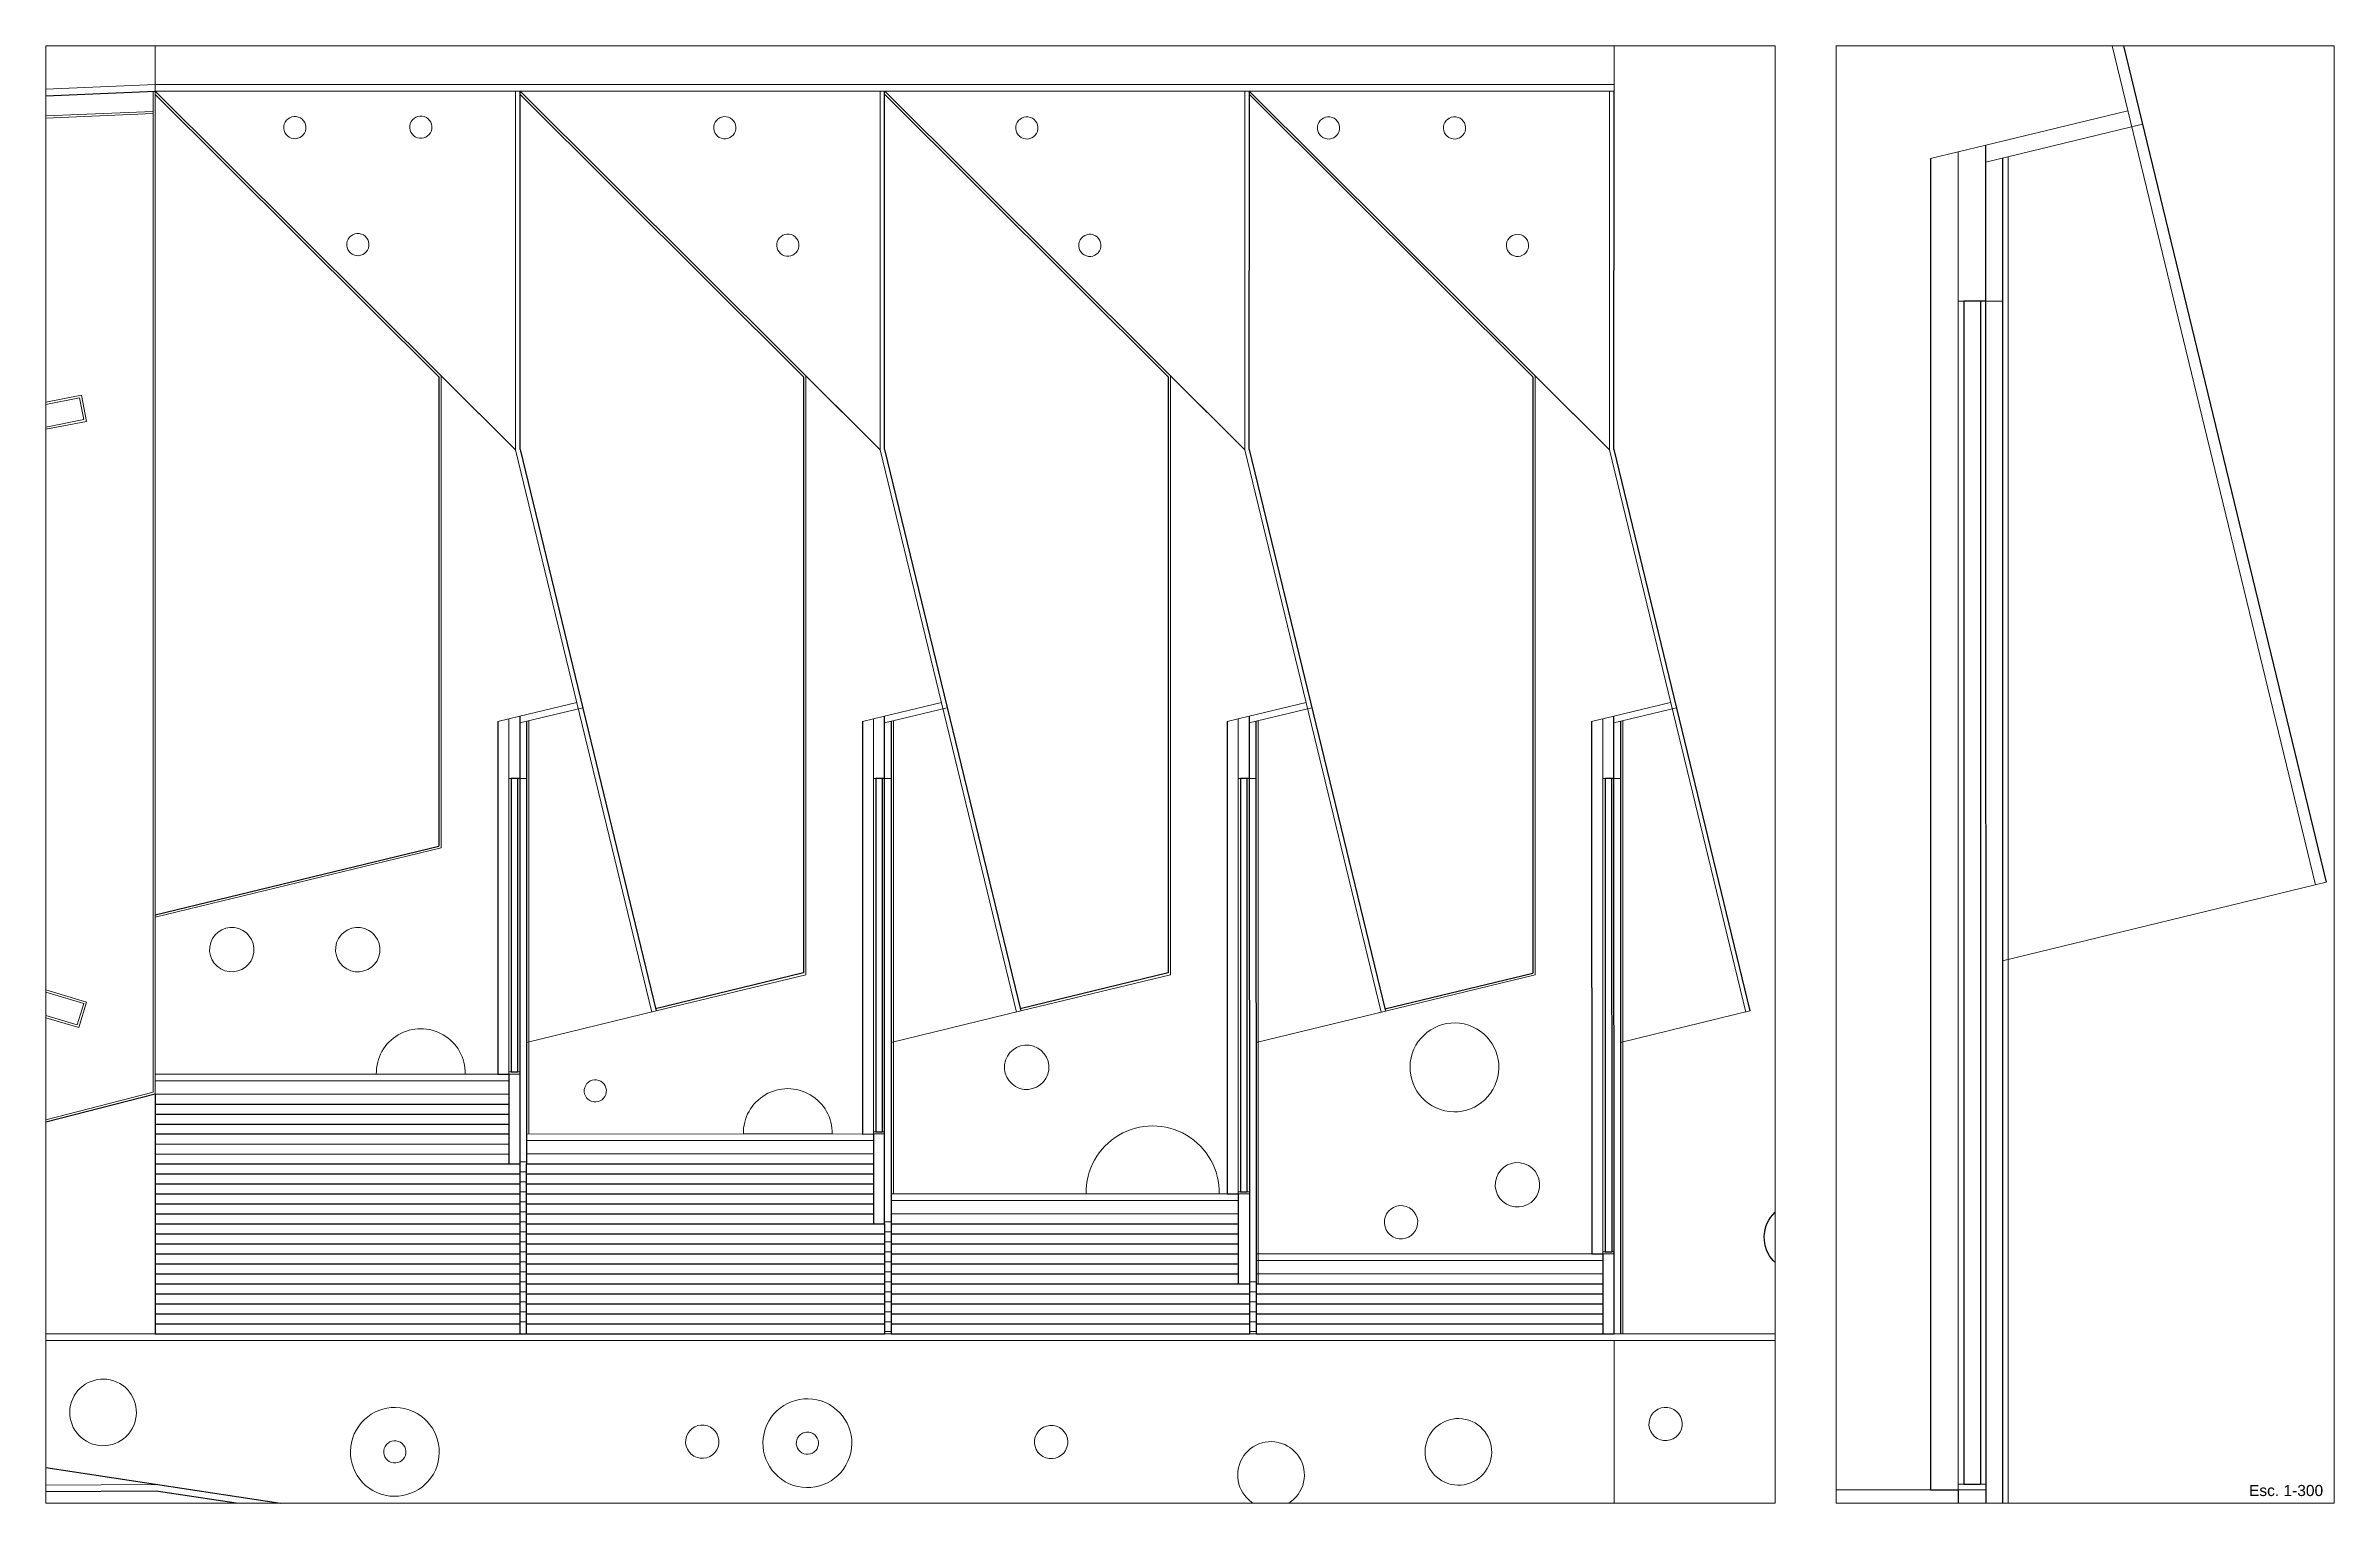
# Paper-space layout 'A3-300 (water features)' of a CAD drawing. Header units: metres. Extents: x 5 to 417, y 6 to 268.
# The model-space entities are those that its viewports show. They can reach past a viewport. Long polylines and large blocks are cut down to what shows.
import ezdxf

# ---------------------------------------------------------------- set-up
doc = ezdxf.new("R2010")
doc.units = ezdxf.units.M
doc.header["$MEASUREMENT"] = 0
doc.layers.get('0').update_dxf_attribs({"color": 5})
doc.layers.add('00-VIEWPORT', color=6, linetype='Continuous', plot=False)
doc.layers.add('00_Xref-Topo AYESA', color=10, linetype='Continuous', plot=False)
for name, color, linetype in [('02-L-Edge Line', 4, 'Continuous'), ('02-L-Edge Line Stair +10cm', 6, 'Continuous'), ('02-L-Edge Line Step -10cm', 6, 'Continuous'), ('02-L-Plan Change', 8, 'Continuous')]:
    doc.layers.add(name, color=color, linetype=linetype)
doc.layers.add('02-L-Material Change', color=251, linetype='Continuous', lineweight=5)
doc.layers.add('04-BK-Tree Pit', color=6, linetype='Continuous', lineweight=5)
doc.styles.get("Standard").update_dxf_attribs({"font": 'arial.ttf'})

# ---------------------------------------------------------------- blocks, each defined once
blk = doc.blocks.new('Escocell 3m')
blk.add_circle((0, 0), 1.5)
blk = doc.blocks.new('Escocell 4m')
blk.add_circle((0, 0), 2)
blk = doc.blocks.new('Tree Pit 1.5m')
blk.add_circle((0, 0), 0.75)
blk = doc.blocks.new('Tree Pit 4m CUT_')
blk.add_lwpolyline([(-1.899, -0.627), (1.899, 0.627, -1.02054)], format="xyb", close=True)
blk = doc.blocks.new('Tree Pit 12m')
at = {"ltscale": 0.3}
blk.add_circle((0, 0), 6, dxfattribs=at)
blk = doc.blocks.new('Tree Pit 6m')
blk.add_circle((0, 0), 3)
blk = doc.blocks.new('Escocell 2m')
blk.add_circle((0, 0), 1)

msp = doc.modelspace()

# ---------------------------------------------------------------- linework, layer by layer
at = {"layer": '02-L-Edge Line', "ltscale": 0.3}
for p, q in [((679752.271, 2748657.062), (679766.019, 2748634.973)), ((679736.685, 2748651.913), (679750.434, 2748629.823)), ((679721.093, 2748646.765), (679734.842, 2748624.676)), ((679705.505, 2748641.618), (679719.254, 2748619.528))]:
    msp.add_line(p, q, dxfattribs=at)
for points in [[(679752.271, 2748657.061), (679747.22, 2748672.38)], [(679736.685, 2748651.912), (679731.629, 2748667.224)], [(679721.094, 2748646.764), (679716.037, 2748662.076)], [(679705.505, 2748641.618), (679700.452, 2748656.927)], [(679763.157, 2748622.507), (679764.287, 2748619.089), (679764.765, 2748619.247), (679756.037, 2748645.658)], [(679740.451, 2748640.508), (679748.469, 2748616.235)], [(679730.286, 2748617.338), (679731.556, 2748613.492), (679732.028, 2748613.648), (679724.859, 2748635.36)], [(679709.268, 2748630.212), (679715.59, 2748611.063)], [(679746.724, 2748619.923), (679747.994, 2748616.078)], [(679747.994, 2748616.078), (679748.469, 2748616.235)], [(679713.845, 2748614.752), (679715.116, 2748610.906)], [(679715.116, 2748610.906), (679715.59, 2748611.063)], [(679699.012, 2748608.905), (679702.399, 2748598.65)]]:
    msp.add_lwpolyline(points, dxfattribs=at)
at = {"layer": '02-L-Edge Line Stair +10cm'}
msp.add_line((679699.013, 2748608.905), (679662.299, 2748585.406), dxfattribs=at)
for points in [[(679756.396, 2748645.528), (679765.046, 2748619.34)], [(679755.163, 2748645.114), (679762.683, 2748622.351)], [(679756.538, 2748642.865), (679763.221, 2748622.634)], [(679756.823, 2748642.959), (679763.506, 2748622.728)], [(679740.81, 2748640.378), (679748.754, 2748616.329)], [(679739.577, 2748639.964), (679746.249, 2748619.767)], [(679747.073, 2748620.144), (679741.237, 2748637.81)], [(679740.952, 2748637.716), (679746.785, 2748620.049)], [(679725.218, 2748635.23), (679732.313, 2748613.742)], [(679723.986, 2748634.817), (679729.808, 2748617.18)], [(679725.36, 2748632.568), (679730.347, 2748617.463)], [(679730.634, 2748617.558), (679725.645, 2748632.662)], [(679709.626, 2748630.082), (679715.875, 2748611.157)], [(679708.394, 2748629.668), (679713.371, 2748614.595)], [(679714.196, 2748614.973), (679710.054, 2748627.513)], [(679709.768, 2748627.419), (679713.909, 2748614.878)], [(679762.683, 2748622.351), (679763.157, 2748622.507)], [(679763.221, 2748622.634), (679763.506, 2748622.728)], [(679748.754, 2748616.329), (679763.581, 2748621.225)], [(679748.895, 2748615.901), (679763.722, 2748620.798)], [(679746.787, 2748620.05), (679747.073, 2748620.144)], [(679749.036, 2748615.474), (679763.863, 2748620.371)], [(679746.249, 2748619.767), (679746.724, 2748619.923)], [(679749.178, 2748615.047), (679764.004, 2748619.944)], [(679749.319, 2748614.62), (679764.145, 2748619.516)], [(679749.46, 2748614.192), (679764.287, 2748619.089)], [(679732.313, 2748613.742), (679747.148, 2748618.642)], [(679732.454, 2748613.315), (679747.289, 2748618.214)], [(679730.347, 2748617.463), (679730.634, 2748617.558)], [(679732.595, 2748612.888), (679747.43, 2748617.787)], [(679729.808, 2748617.18), (679730.286, 2748617.338)], [(679732.736, 2748612.46), (679747.571, 2748617.36)], [(679732.877, 2748612.033), (679747.712, 2748616.932)], [(679733.018, 2748611.606), (679747.853, 2748616.505)], [(679748.754, 2748616.329), (679749.46, 2748614.192)], [(679715.875, 2748611.157), (679730.709, 2748616.056)], [(679733.159, 2748611.178), (679747.994, 2748616.078)], [(679748.469, 2748616.235), (679749.175, 2748614.098)], [(679716.016, 2748610.729), (679730.851, 2748615.629)], [(679733.301, 2748610.751), (679748.61, 2748615.807)], [(679716.157, 2748610.302), (679730.992, 2748615.201)], [(679733.442, 2748610.324), (679748.751, 2748615.38)], [(679713.371, 2748614.595), (679713.848, 2748614.752)], [(679713.909, 2748614.878), (679714.196, 2748614.973)], [(679716.298, 2748609.875), (679731.133, 2748614.774)], [(679733.583, 2748609.896), (679748.893, 2748614.953)], [(679716.439, 2748609.447), (679731.274, 2748614.347)], [(679733.724, 2748609.469), (679749.034, 2748614.525)], [(679716.58, 2748609.02), (679731.415, 2748613.92)], [(679733.865, 2748609.042), (679749.175, 2748614.098)], [(679699.153, 2748608.478), (679714.269, 2748613.47)], [(679716.721, 2748608.593), (679731.556, 2748613.492)], [(679732.028, 2748613.648), (679733.58, 2748608.948)], [(679732.313, 2748613.742), (679733.865, 2748609.042)], [(679699.294, 2748608.05), (679714.41, 2748613.042)], [(679716.863, 2748608.166), (679732.169, 2748613.221)], [(679699.435, 2748607.623), (679714.551, 2748612.615)], [(679717.004, 2748607.738), (679732.31, 2748612.793)], [(679699.576, 2748607.196), (679714.692, 2748612.188)], [(679717.145, 2748607.311), (679732.451, 2748612.366)], [(679717.286, 2748606.884), (679732.592, 2748611.939)], [(679699.718, 2748606.768), (679714.833, 2748611.761)], [(679717.427, 2748606.456), (679732.733, 2748611.512)], [(679699.859, 2748606.341), (679714.974, 2748611.333)], [(679715.59, 2748611.063), (679717.989, 2748603.798)], [(679718.274, 2748603.892), (679715.875, 2748611.157)], [(679717.568, 2748606.029), (679732.874, 2748611.084)], [(679700, 2748605.914), (679715.116, 2748610.906)], [(679700.141, 2748605.486), (679715.731, 2748610.635)], [(679717.709, 2748605.602), (679733.016, 2748610.657)], [(679700.282, 2748605.059), (679715.872, 2748610.208)], [(679717.85, 2748605.174), (679733.157, 2748610.23)], [(679700.423, 2748604.632), (679716.013, 2748609.781)], [(679717.991, 2748604.747), (679733.298, 2748609.802)], [(679700.564, 2748604.205), (679716.154, 2748609.353)], [(679718.132, 2748604.32), (679733.439, 2748609.375)], [(679700.705, 2748603.777), (679716.296, 2748608.926)], [(679702.399, 2748598.65), (679733.58, 2748608.948)], [(679700.846, 2748603.35), (679716.437, 2748608.499)], [(679700.988, 2748602.923), (679716.578, 2748608.072)], [(679701.129, 2748602.495), (679716.719, 2748607.644)], [(679701.27, 2748602.068), (679716.86, 2748607.217)], [(679701.411, 2748601.641), (679717.001, 2748606.79)], [(679701.552, 2748601.213), (679717.142, 2748606.362)], [(679701.693, 2748600.786), (679717.283, 2748605.935)], [(679701.834, 2748600.359), (679717.424, 2748605.508)], [(679701.975, 2748599.932), (679717.565, 2748605.08)], [(679702.117, 2748599.504), (679717.707, 2748604.653)], [(679702.258, 2748599.077), (679717.848, 2748604.226)]]:
    msp.add_lwpolyline(points, dxfattribs=at)
msp.add_circle((679771.294, 2748625.98), 1.547, dxfattribs=at)
at = {"layer": '02-L-Edge Line Step -10cm'}
for p, q in [((679744.292, 2748681.237), (679681.925, 2748660.644)), ((679731.673, 2748667.092), (679747.782, 2748659.023)), ((679681.925, 2748660.644), (679635.61, 2748666.212)), ((679716.081, 2748661.944), (679732.19, 2748653.876)), ((679747.782, 2748659.023), (679756.199, 2748633.529)), ((679700.495, 2748656.796), (679716.602, 2748648.728)), ((679732.19, 2748653.876), (679740.607, 2748628.382)), ((679701.011, 2748643.579), (679684.898, 2748651.643)), ((679716.602, 2748648.728), (679725.019, 2748623.234)), ((679701.011, 2748643.579), (679707.636, 2748623.512)), ((679750.381, 2748629.908), (679756.199, 2748633.529)), ((679740.607, 2748628.382), (679734.789, 2748624.76)), ((679696.482, 2748616.57), (679707.636, 2748623.512)), ((679725.019, 2748623.234), (679719.201, 2748619.613)), ((679758.693, 2748582.358), (679748.157, 2748599.32))]:
    msp.add_line(p, q, dxfattribs=at)
at = {"layer": '02-L-Edge Line Step -10cm', "lineweight": 0, "ltscale": 0.2}
msp.add_line((679827.121, 2748639.841), (679662.299, 2748585.406), dxfattribs=at)
at = {"layer": '02-L-Edge Line Step -10cm'}
for points in [[(679681.927, 2748660.638), (679643.492, 2748642.348)], [(679645.302, 2748636.868), (679684.854, 2748651.777)], [(679756.918, 2748642.991), (679756.538, 2748642.865)], [(679741.332, 2748637.841), (679740.952, 2748637.716)], [(679725.74, 2748632.693), (679725.36, 2748632.568)], [(679710.149, 2748627.545), (679709.768, 2748627.419)], [(679748.157, 2748599.32), (679704.653, 2748591.943), (679666.232, 2748578.973)]]:
    msp.add_lwpolyline(points, dxfattribs=at)
at = {"layer": '02-L-Material Change', "ltscale": 0.3}
for p, q in [((679744.389, 2748680.944), (679682.022, 2748660.351)), ((679747.864, 2748659.094), (679752.095, 2748656.975)), ((679756.319, 2748633.486), (679747.864, 2748659.094)), ((679740.727, 2748628.338), (679732.272, 2748653.946)), ((679732.272, 2748653.946), (679736.503, 2748651.827)), ((679716.684, 2748648.799), (679720.915, 2748646.68)), ((679725.139, 2748623.191), (679716.684, 2748648.799)), ((679705.323, 2748641.532), (679701.092, 2748643.65)), ((679707.755, 2748623.469), (679701.092, 2748643.65)), ((679750.434, 2748629.823), (679756.319, 2748633.486)), ((679734.842, 2748624.676), (679740.727, 2748628.338)), ((679696.514, 2748616.472), (679707.755, 2748623.469)), ((679719.254, 2748619.528), (679725.139, 2748623.191)), ((679770.022, 2748603.331), (679764.859, 2748618.965))]:
    msp.add_line(p, q, dxfattribs=at)
at = {"layer": '02-L-Material Change', "lineweight": 0, "ltscale": 0.2}
for p, q in [((679698.989, 2748608.979), (679684.855, 2748651.773)), ((679698.894, 2748608.948), (679684.76, 2748651.742)), ((679859.174, 2748650.113), (679662.107, 2748585.032)), ((679698.894, 2748608.948), (679662.267, 2748585.504)), ((679770.022, 2748603.331), (679775.663, 2748586.251))]:
    msp.add_line(p, q, dxfattribs=at)
at = {"layer": '02-L-Material Change', "ltscale": 0.3}
for points in [[(679713.857, 2748671.188), (679698.662, 2748674.173, 0.213675), (679683.401, 2748670.647, -0.21866), (679658.868, 2748665.224, -0.059521), (679646.022, 2748669.651, -0.059521)], [(679714.051, 2748671.252), (679698.681, 2748674.271, 0.213675), (679683.34, 2748670.726, -0.21866), (679658.889, 2748665.322, -0.059068), (679646.158, 2748669.697, -0.059068)], [(679675.514, 2748661.415, -0.19844), (679680.319, 2748667.449, 0.035399), (679684.004, 2748669.849, -0.213675), (679698.469, 2748673.191), (679711.922, 2748670.549)], [(679675.615, 2748661.403, -0.198018), (679680.368, 2748667.362, 0.035399), (679684.065, 2748669.77, -0.213675), (679698.45, 2748673.093), (679711.728, 2748670.485)], [(679685.947, 2748637.6), (679683.175, 2748636.045, -0.107267), (679677.052, 2748634.167), (679676.472, 2748634.118), (679675.731, 2748647.377)], [(679685.985, 2748637.736), (679683.126, 2748636.132, -0.107267), (679677.043, 2748634.267), (679676.566, 2748634.226), (679675.835, 2748647.309)], [(679687.115, 2748624.667, 0.120605), (679673.315, 2748621.574, 0.185976), (679676.603, 2748631.771), (679676.528, 2748633.119), (679677.135, 2748633.17, 0.107267), (679683.665, 2748635.173), (679686.436, 2748636.728)], [(679687.217, 2748624.765, 0.117771), (679673.662, 2748621.854, 0.178468), (679676.703, 2748631.776), (679676.633, 2748633.028), (679677.144, 2748633.071, 0.107267), (679683.714, 2748635.086), (679686.572, 2748636.69)], [(679694.674, 2748611.761), (679669.878, 2748611.078, 0.083347), (679657.445, 2748608.637), (679668.788, 2748617.54, -0.172938), (679687.092, 2748623.667, -0.173834)], [(679694.771, 2748611.863), (679669.875, 2748611.178, 0.079193), (679658.005, 2748608.949), (679668.85, 2748617.462, -0.173834), (679687.19, 2748623.565)], [(679694.702, 2748610.761), (679669.906, 2748610.078, 0.101797), (679655.283, 2748606.648)], [(679694.804, 2748610.664), (679669.908, 2748609.978, 0.101875), (679655.315, 2748606.552)]]:
    msp.add_lwpolyline(points, format="xyb", dxfattribs=at)
for points in [[(679684.761, 2748652.059), (679747.127, 2748672.663)], [(679684.855, 2748651.774), (679746.936, 2748672.283)], [(679765.85, 2748634.867), (679752.088, 2748656.977), (679747.025, 2748672.311)], [(679750.264, 2748629.718), (679736.503, 2748651.827), (679731.439, 2748667.161)], [(679734.672, 2748624.57), (679720.911, 2748646.68), (679715.847, 2748662.014)], [(679680.096, 2748660.763), (679675.122, 2748658.396)], [(679679.911, 2748660.786), (679675.219, 2748658.553)], [(679682.023, 2748660.351), (679643.587, 2748642.061)], [(679719.084, 2748619.423), (679705.323, 2748641.532), (679700.262, 2748656.864)], [(679645.209, 2748637.148), (679684.76, 2748652.06)], [(679758.269, 2748647.047), (679756.037, 2748645.658)], [(679755.163, 2748645.114), (679756.037, 2748645.658)], [(679756.443, 2748642.834), (679755.6, 2748645.386)], [(679756.538, 2748642.865), (679756.443, 2748642.834)], [(679756.443, 2748642.834), (679763.157, 2748622.507)], [(679742.683, 2748641.897), (679740.451, 2748640.508)], [(679739.577, 2748639.964), (679740.451, 2748640.508)], [(679740.014, 2748640.236), (679746.724, 2748619.923)], [(679740.897, 2748640.432), (679748.849, 2748616.36)], [(679686.436, 2748636.728), (679685.947, 2748637.6)], [(679686.572, 2748636.69), (679685.985, 2748637.736)], [(679740.952, 2748637.716), (679740.857, 2748637.684)], [(679727.091, 2748636.75), (679724.859, 2748635.36)], [(679723.986, 2748634.817), (679724.859, 2748635.36)], [(679725.305, 2748635.285), (679731.987, 2748615.058)], [(679724.422, 2748635.088), (679730.286, 2748617.338)], [(679725.36, 2748632.568), (679725.265, 2748632.536)], [(679711.5, 2748631.601), (679709.268, 2748630.212)], [(679708.394, 2748629.668), (679709.268, 2748630.212)], [(679708.831, 2748629.94), (679713.848, 2748614.752)], [(679709.714, 2748630.136), (679715.549, 2748612.472)], [(679709.768, 2748627.419), (679709.673, 2748627.388)], [(679763.221, 2748622.634), (679763.126, 2748622.602)], [(679763.157, 2748622.507), (679763.632, 2748622.664)], [(679763.506, 2748622.728), (679763.601, 2748622.759)], [(679748.33, 2748617.612), (679762.683, 2748622.35)], [(679748.424, 2748617.327), (679763.252, 2748622.222)], [(679748.612, 2748616.757), (679763.44, 2748621.653)], [(679746.787, 2748620.05), (679746.693, 2748620.018)], [(679746.724, 2748619.923), (679747.199, 2748620.08)], [(679747.073, 2748620.144), (679747.167, 2748620.175)], [(679731.892, 2748615.026), (679746.249, 2748619.767)], [(679731.986, 2748614.742), (679746.818, 2748619.639)], [(679732.174, 2748614.172), (679747.006, 2748619.069)], [(679730.634, 2748617.558), (679730.727, 2748617.589)], [(679715.451, 2748612.44), (679729.809, 2748617.18)], [(679730.347, 2748617.463), (679730.255, 2748617.433)], [(679730.286, 2748617.338), (679730.758, 2748617.494)], [(679715.546, 2748612.154), (679730.38, 2748617.053)], [(679715.734, 2748611.584), (679730.568, 2748616.483)], [(679748.469, 2748616.235), (679748.469, 2748616.235), (679748.328, 2748616.662)], [(679748.723, 2748616.424), (679748.864, 2748615.996), (679748.579, 2748615.902), (679748.438, 2748616.33)], [(679748.438, 2748616.33), (679748.723, 2748616.424)], [(679748.864, 2748615.996), (679749.005, 2748615.569), (679748.72, 2748615.475), (679748.579, 2748615.902)], [(679749.005, 2748615.569), (679749.146, 2748615.142), (679748.861, 2748615.048), (679748.72, 2748615.475)], [(679749.146, 2748615.142), (679749.287, 2748614.714), (679749.002, 2748614.62), (679748.861, 2748615.048)], [(679713.909, 2748614.878), (679713.816, 2748614.847)], [(679713.848, 2748614.752), (679714.32, 2748614.908)], [(679714.196, 2748614.973), (679714.289, 2748615.003)], [(679749.287, 2748614.714), (679749.428, 2748614.287), (679749.143, 2748614.193), (679749.002, 2748614.62)], [(679698.73, 2748609.761), (679713.371, 2748614.595)], [(679732.028, 2748613.648), (679731.887, 2748614.075)], [(679732.281, 2748613.837), (679732.422, 2748613.41), (679732.138, 2748613.316), (679731.997, 2748613.743)], [(679732.281, 2748613.837), (679731.997, 2748613.743)], [(679732.422, 2748613.41), (679732.564, 2748612.982), (679732.279, 2748612.888), (679732.138, 2748613.316)], [(679732.564, 2748612.982), (679732.705, 2748612.555), (679732.42, 2748612.461), (679732.279, 2748612.888)], [(679732.705, 2748612.555), (679732.846, 2748612.128), (679732.561, 2748612.034), (679732.42, 2748612.461)], [(679694.771, 2748611.863), (679694.804, 2748610.664)], [(679732.846, 2748612.128), (679732.987, 2748611.701), (679732.702, 2748611.606), (679732.561, 2748612.034)], [(679694.674, 2748611.761), (679694.702, 2748610.761)], [(679715.59, 2748611.063), (679715.449, 2748611.49)], [(679732.987, 2748611.701), (679733.128, 2748611.273), (679732.843, 2748611.179), (679732.702, 2748611.607)], [(679715.844, 2748611.252), (679715.985, 2748610.824), (679715.7, 2748610.73), (679715.559, 2748611.158)], [(679715.844, 2748611.252), (679715.559, 2748611.158)], [(679733.128, 2748611.273), (679733.269, 2748610.846), (679732.984, 2748610.752), (679732.843, 2748611.179)], [(679715.985, 2748610.824), (679716.126, 2748610.397), (679715.841, 2748610.303), (679715.7, 2748610.73)], [(679733.269, 2748610.846), (679733.41, 2748610.419), (679733.126, 2748610.325), (679732.984, 2748610.752)], [(679716.126, 2748610.397), (679716.267, 2748609.97), (679715.982, 2748609.876), (679715.841, 2748610.303)], [(679733.41, 2748610.419), (679733.551, 2748609.991), (679733.266, 2748609.897), (679733.125, 2748610.325)], [(679716.267, 2748609.97), (679716.408, 2748609.542), (679716.123, 2748609.448), (679715.982, 2748609.876)], [(679733.552, 2748609.991), (679733.693, 2748609.564), (679733.408, 2748609.47), (679733.267, 2748609.897)], [(679716.408, 2748609.542), (679716.549, 2748609.115), (679716.264, 2748609.021), (679716.123, 2748609.448)], [(679733.692, 2748609.564), (679733.833, 2748609.137), (679733.549, 2748609.043), (679733.407, 2748609.47)], [(679716.549, 2748609.115), (679716.69, 2748608.688), (679716.405, 2748608.594), (679716.264, 2748609.021)], [(679716.69, 2748608.688), (679716.831, 2748608.261), (679716.547, 2748608.167), (679716.405, 2748608.594)], [(679716.831, 2748608.261), (679716.972, 2748607.833), (679716.688, 2748607.739), (679716.547, 2748608.166)], [(679716.972, 2748607.833), (679717.113, 2748607.406), (679716.829, 2748607.312), (679716.687, 2748607.739)], [(679717.114, 2748607.406), (679717.255, 2748606.979), (679716.97, 2748606.885), (679716.829, 2748607.312)], [(679717.254, 2748606.979), (679717.395, 2748606.551), (679717.111, 2748606.457), (679716.97, 2748606.884)], [(679717.396, 2748606.551), (679717.537, 2748606.124), (679717.252, 2748606.03), (679717.111, 2748606.457)], [(679717.537, 2748606.124), (679717.678, 2748605.697), (679717.393, 2748605.603), (679717.252, 2748606.03)], [(679717.678, 2748605.697), (679717.819, 2748605.269), (679717.534, 2748605.175), (679717.393, 2748605.603)], [(679717.819, 2748605.269), (679717.96, 2748604.842), (679717.676, 2748604.748), (679717.534, 2748605.175)], [(679717.96, 2748604.842), (679718.101, 2748604.415), (679717.816, 2748604.321), (679717.675, 2748604.748)], [(679718.132, 2748604.32), (679718.274, 2748603.892), (679717.989, 2748603.798), (679717.848, 2748604.226)], [(679748.306, 2748599.649), (679704.58, 2748592.235), (679665.777, 2748579.136)], [(679748.306, 2748599.649), (679760.974, 2748579.256)], [(679748.157, 2748599.32), (679748.477, 2748599.374)]]:
    msp.add_lwpolyline(points, dxfattribs=at)
at = {"layer": '02-L-Material Change'}
for points in [[(679681.768, 2748660.562), (679635.645, 2748666.107)], [(679687.115, 2748624.667), (679687.092, 2748623.667)], [(679687.217, 2748624.765), (679687.19, 2748623.565)], [(679698.824, 2748609.475), (679713.94, 2748614.467)], [(679699.012, 2748608.905), (679714.128, 2748613.897)]]:
    msp.add_lwpolyline(points, dxfattribs=at)
at = {"layer": '02-L-Material Change', "lineweight": 0, "ltscale": 0.2}
for points in [[(679675.731, 2748647.377), (679685.043, 2748650.887)], [(679675.835, 2748647.309), (679685.074, 2748650.792)], [(679758.597, 2748646.898), (679756.133, 2748645.365)], [(679756.483, 2748645.582), (679765.141, 2748619.371)], [(679743.012, 2748641.748), (679740.548, 2748640.215)], [(679766.019, 2748634.973), (679760.929, 2748631.804)], [(679711.831, 2748631.454), (679709.364, 2748629.919)], [(679750.434, 2748629.823), (679745.343, 2748626.655)], [(679734.842, 2748624.676), (679729.75, 2748621.507)], [(679719.254, 2748619.528), (679714.159, 2748616.357)]]:
    msp.add_lwpolyline(points, dxfattribs=at)
at = {"layer": '02-L-Plan Change', "lineweight": 0, "ltscale": 0.2}
for p, q in [((679744.292, 2748681.237), (679681.925, 2748660.644)), ((679744.292, 2748681.237), (679747.22, 2748672.38)), ((679681.925, 2748660.644), (679675.709, 2748679.456)), ((679681.925, 2748660.644), (679635.61, 2748666.212)), ((679699.013, 2748608.905), (679681.925, 2748660.644)), ((679705.323, 2748641.532), (679684.854, 2748651.777)), ((679699.013, 2748608.905), (679662.299, 2748585.406))]:
    msp.add_line(p, q, dxfattribs=at)
for points in [[(679731.629, 2748667.226), (679747.22, 2748672.38)], [(679716.037, 2748662.076), (679731.629, 2748667.226)], [(679731.635, 2748667.222), (679752.095, 2748656.975)], [(679700.452, 2748656.927), (679716.037, 2748662.076)], [(679716.044, 2748662.075), (679736.503, 2748651.827)], [(679684.854, 2748651.777), (679700.452, 2748656.927)], [(679700.455, 2748656.927), (679720.915, 2748646.68)], [(679758.597, 2748646.898), (679756.133, 2748645.365)], [(679756.918, 2748642.991), (679757.203, 2748643.085)], [(679743.012, 2748641.748), (679740.548, 2748640.215)], [(679741.332, 2748637.841), (679741.617, 2748637.935)], [(679727.418, 2748636.603), (679724.956, 2748635.067)], [(679766.019, 2748634.973), (679760.929, 2748631.804)], [(679725.74, 2748632.693), (679726.025, 2748632.787)], [(679711.831, 2748631.454), (679709.364, 2748629.919)], [(679750.434, 2748629.823), (679745.343, 2748626.655)], [(679710.148, 2748627.545), (679710.433, 2748627.639)], [(679734.842, 2748624.676), (679729.75, 2748621.507)], [(679719.254, 2748619.528), (679714.159, 2748616.357)]]:
    msp.add_lwpolyline(points, dxfattribs=at)
at = {"layer": '02-L-Plan Change', "ltscale": 0.3}
for points in [[(679756.407, 2748601.022), (679770.022, 2748603.331), (679835.455, 2748614.728)], [(679662.122, 2748585.036), (679756.407, 2748601.022)]]:
    msp.add_lwpolyline(points, dxfattribs=at)
at = {"layer": '04-BK-Tree Pit', "ltscale": 0.3}
for centre in [(679732.395, 2748676.09), (679724.94, 2748673.608), (679736.256, 2748673.633), (679716.859, 2748670.94), (679723.358, 2748669.374), (679740.92, 2748668.553), (679735.533, 2748666.774), (679701.184, 2748665.789), (679710.443, 2748665.12), (679745.272, 2748664.421), (679705.058, 2748663.333), (679722.635, 2748662.515), (679688.261, 2748661.498), (679692.059, 2748659.042), (679709.721, 2748658.26), (679726.986, 2748658.384), (679696.715, 2748653.99), (679714.072, 2748654.129), (679691.333, 2748652.193), (679695.679, 2748648.08), (679717.781, 2748615.251), (679731.822, 2748603.186), (679714.308, 2748596.988)]:
    msp.add_circle(centre, 0.5, dxfattribs=at)
at = {"layer": '04-BK-Tree Pit', "linetype": 'Continuous'}
for centre in [(679755.962, 2748600.246), (679759.367, 2748593.09), (679770.703, 2748589.047)]:
    msp.add_circle(centre, 0.5, dxfattribs=at)

# ---------------------------------------------------------------- block references
at = {"layer": '04-BK-Tree Pit'}
for name, p, rotation in [('Escocell 4m', (679772.923, 2748678.208), 25.95459756993445), ('Escocell 4m', (679765.462, 2748653.07), 25.95459756993445), ('Escocell 4m', (679772.509, 2748631.837), 25.95459756993445), ('Escocell 4m', (679754.181, 2748628.388), 25.95459756993445), ('Escocell 2m', (679758.532, 2748624.257), 18.27577717395746), ('Escocell 2m', (679735.888, 2748622.352), 18.27577717395746), ('Escocell 3m', (679776.43, 2748620.02), 25.95459756993445), ('Escocell 2m', (679705.63, 2748617.938), 18.27577717395746), ('Tree Pit 4m CUT_', (679726.618, 2748616.127), 180), ('Escocell 2m', (679700.243, 2748616.16), 18.27577717395746), ('Tree Pit 4m CUT_', (679710.08, 2748613.508), 180), ('Escocell 3m', (679759.778, 2748612.005), 25.95459756993445), ('Escocell 3m', (679752.094, 2748608.372), 25.95459756993445), ('Escocell 4m', (679763.363, 2748604.472), 25.95459756993445), ('Escocell 4m', (679731.822, 2748603.186), 25.95459756993445), ('Escocell 4m', (679714.308, 2748596.988), 25.95459756993445), ('Tree Pit 4m CUT_', (679724.186, 2748595.559), 171.345935766448), ('Escocell 3m', (679701.276, 2748594.556), 25.95459756993445), ('Escocell 3m', (679684.61, 2748587.406), 25.95459756993445)]:
    msp.add_blockref(name, p, dxfattribs=dict(at, rotation=rotation))
for name, p in [('Tree Pit 1.5m', (679755.795, 2748672.672)), ('Tree Pit 12m', (679763.805, 2748667.41)), ('Tree Pit 6m', (679772.31, 2748641.961)), ('Tree Pit 1.5m', (679754.086, 2748621.014)), ('Tree Pit 1.5m', (679768.241, 2748616.124)), ('Tree Pit 1.5m', (679742.227, 2748606.675)), ('Tree Pit 1.5m', (679727.306, 2748601.766)), ('Tree Pit 1.5m', (679741.684, 2748600.63))]:
    msp.add_blockref(name, p, dxfattribs=at)
at = {"layer": '04-BK-Tree Pit', "xscale": 1.499819655897475, "yscale": 1.499819655897475, "zscale": 1.499819655897475, "rotation": 180}
msp.add_blockref('Tree Pit 4m CUT_', (679743.065, 2748618.715), dxfattribs=at)

psp = doc.layouts.new('A3-300 (water features)')

# ---------------------------------------------------------------- texts
at = {"layer": '00_Xref-Topo AYESA', "insert": (401.58, 9.01), "char_height": 2, "attachment_point": 1}
psp.add_mtext_dynamic_manual_height_columns('Esc. 1-300', width=468.8816, gutter_width=10, heights=[0], dxfattribs=at)

# ---------------------------------------------------------------- viewports
at = {"layer": '00-VIEWPORT', "view_target_point": (679817.093, 2748670.664), "view_twist_angle": 341.72422}
vp = psp.add_viewport(center=(160.5, 136.96), size=(311.45, 262.4853), view_center_point=(-97.492, -7.228), view_height=65.62132, dxfattribs=at)
vp.frozen_layers = ['0']
vp = psp.add_viewport(center=(372.08, 136.96), size=(89.7, 262.485), view_center_point=(-64.03, -15.933), view_height=26.2485, status=3, dxfattribs=at)
vp.frozen_layers = ['0']

doc.saveas('drawing.dxf')
